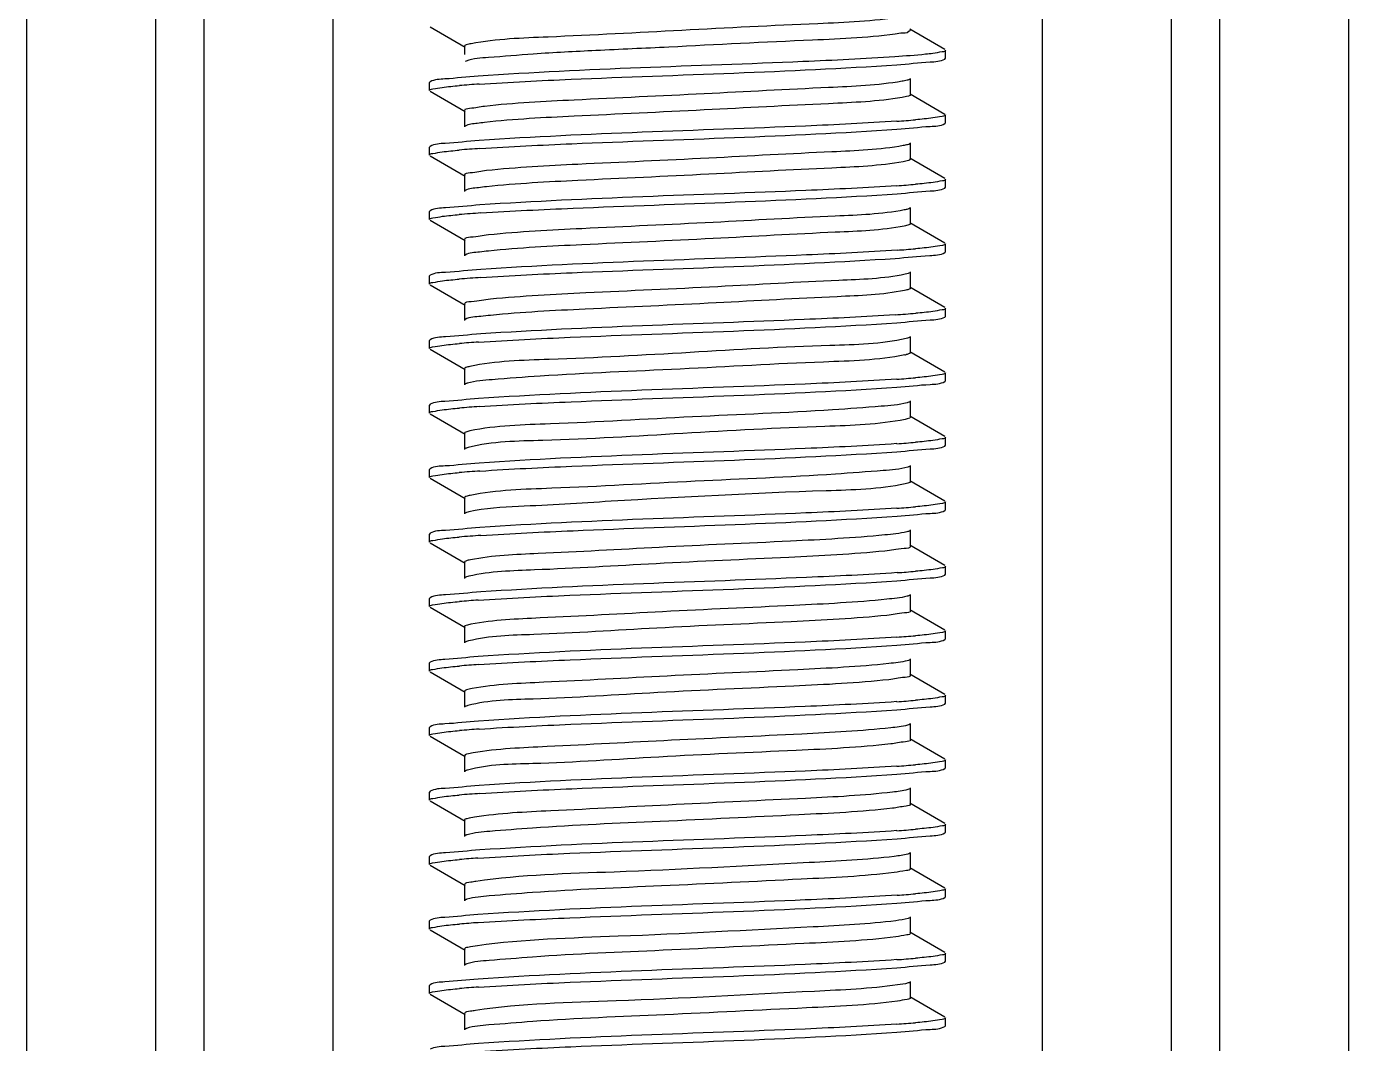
# Model space of a CAD drawing. Extents: x -427546 to -314919, y 698702 to 968782.
# Drawn here: x -415004.5 to -414699.4, y 910533.7 to 910768.4 of the extents above; entities that cross this region are included whole.
import ezdxf

# ---------------------------------------------------------------- set-up
doc = ezdxf.new("R2010")
doc.units = 0
doc.header["$LTSCALE"] = 1000
doc.header["$MEASUREMENT"] = 0
doc.layers.get('0').update_dxf_attribs({"linetype": 'CONTINUOUS'})

msp = doc.modelspace()

# ---------------------------------------------------------------- linework, layer by layer
at = {"linetype": 'CONTINUOUS'}
for p, q in [((-415004.48, 912764.98), (-415004.48, 909801.84)), ((-414974.72, 912764.98), (-414974.72, 909801.84)), ((-414963.55, 912764.98), (-414963.55, 909801.84)), ((-414933.79, 912764.98), (-414933.79, 909801.84)), ((-414770.08, 912764.98), (-414770.08, 909801.84)), ((-414740.31, 912764.98), (-414740.31, 909801.84)), ((-414729.15, 912764.98), (-414729.15, 909801.84)), ((-414699.38, 912764.98), (-414699.38, 909801.84)), ((-414911.32, 910768.36), (-414903.25, 910763.69)), ((-414792.54, 910763.11), (-414800.62, 910767.78)), ((-414903.41, 910763.88), (-414903.41, 910762)), ((-414792.4, 910761.09), (-414792.4, 910762.95)), ((-414792.4, 910761.09), (-414792.4, 910762.95)), ((-414902.98, 910760.46), (-414903.25, 910760.34)), ((-414792.54, 910760.92), (-414792.4, 910761.09)), ((-414911.32, 910755.67), (-414911.46, 910755.5)), ((-414911.46, 910753.64), (-414911.46, 910755.5)), ((-414911.46, 910753.64), (-414911.46, 910755.5)), ((-414800.46, 910752.71), (-414800.46, 910756.43)), ((-414911.32, 910753.48), (-414903.25, 910748.8)), ((-414800.58, 910752.88), (-414792.55, 910748.23)), ((-414903.41, 910748.99), (-414903.41, 910745.27)), ((-414792.4, 910746.2), (-414792.4, 910748.06)), ((-414792.4, 910746.2), (-414792.4, 910748.06)), ((-414792.54, 910746.04), (-414792.4, 910746.2)), ((-414911.32, 910740.78), (-414911.46, 910740.62)), ((-414911.46, 910738.76), (-414911.46, 910740.62)), ((-414911.46, 910738.76), (-414911.46, 910740.62)), ((-414800.46, 910737.83), (-414800.46, 910741.55)), ((-414911.32, 910738.6), (-414903.25, 910733.92)), ((-414792.54, 910733.34), (-414800.62, 910738.02)), ((-414903.41, 910734.11), (-414903.41, 910730.39)), ((-414792.54, 910731.16), (-414792.4, 910731.32)), ((-414792.4, 910731.32), (-414792.4, 910733.18)), ((-414792.4, 910731.32), (-414792.4, 910733.18)), ((-414911.32, 910725.9), (-414911.46, 910725.74)), ((-414911.46, 910723.88), (-414911.46, 910725.74)), ((-414911.46, 910723.88), (-414911.46, 910725.74)), ((-414800.46, 910722.95), (-414800.46, 910726.67)), ((-414911.32, 910723.71), (-414903.25, 910719.04)), ((-414792.54, 910718.46), (-414800.62, 910723.14)), ((-414903.41, 910719.23), (-414903.41, 910715.51)), ((-414792.54, 910716.27), (-414792.4, 910716.44)), ((-414792.4, 910716.44), (-414792.4, 910718.3)), ((-414792.4, 910716.44), (-414792.4, 910718.3)), ((-414911.32, 910711.02), (-414911.46, 910710.86)), ((-414911.46, 910708.99), (-414911.46, 910710.86)), ((-414911.46, 910708.99), (-414911.46, 910710.86)), ((-414800.46, 910708.06), (-414800.46, 910711.79)), ((-414911.32, 910708.83), (-414903.25, 910704.16)), ((-414792.54, 910703.58), (-414800.62, 910708.25)), ((-414903.41, 910704.34), (-414903.41, 910700.62)), ((-414792.54, 910701.39), (-414792.4, 910701.55)), ((-414792.4, 910701.55), (-414792.4, 910703.41)), ((-414792.4, 910701.55), (-414792.4, 910703.41)), ((-414911.32, 910696.14), (-414911.46, 910695.97)), ((-414911.46, 910694.11), (-414911.46, 910695.97)), ((-414911.46, 910694.11), (-414911.46, 910695.97)), ((-414800.46, 910693.18), (-414800.46, 910696.9)), ((-414911.32, 910693.95), (-414903.25, 910689.27)), ((-414792.54, 910688.69), (-414800.62, 910693.37)), ((-414903.41, 910689.46), (-414903.41, 910685.74)), ((-414792.4, 910686.67), (-414792.4, 910688.53)), ((-414792.4, 910686.67), (-414792.4, 910688.53)), ((-414792.54, 910686.51), (-414792.4, 910686.67)), ((-414911.32, 910681.25), (-414911.46, 910681.09)), ((-414911.46, 910679.23), (-414911.46, 910681.09)), ((-414911.46, 910679.23), (-414911.46, 910681.09)), ((-414800.46, 910678.3), (-414800.46, 910682.02)), ((-414911.32, 910679.07), (-414903.25, 910674.39)), ((-414801.26, 910677.88), (-414801.73, 910677.77)), ((-414792.54, 910673.81), (-414800.62, 910678.49)), ((-414903.41, 910674.58), (-414903.41, 910670.86)), ((-414792.4, 910671.79), (-414792.4, 910673.65)), ((-414792.4, 910671.79), (-414792.4, 910673.65)), ((-414792.54, 910671.62), (-414792.4, 910671.79)), ((-414800.46, 910663.42), (-414800.46, 910667.14)), ((-414911.32, 910666.37), (-414911.46, 910666.21)), ((-414911.46, 910664.35), (-414911.46, 910666.21)), ((-414911.46, 910664.35), (-414911.46, 910666.21)), ((-414911.32, 910664.18), (-414903.25, 910659.51)), ((-414801.09, 910663.04), (-414801.7, 910662.89)), ((-414792.54, 910658.93), (-414800.62, 910663.6)), ((-414903.41, 910659.69), (-414903.41, 910655.97)), ((-414792.4, 910656.9), (-414792.4, 910658.76)), ((-414792.4, 910656.9), (-414792.4, 910658.76)), ((-414792.54, 910656.74), (-414792.4, 910656.9)), ((-414800.46, 910648.53), (-414800.46, 910652.25)), ((-414911.32, 910651.49), (-414911.46, 910651.32)), ((-414911.46, 910649.46), (-414911.46, 910651.32)), ((-414911.46, 910649.46), (-414911.46, 910651.32)), ((-414911.32, 910649.3), (-414903.25, 910644.62)), ((-414792.54, 910644.04), (-414800.62, 910648.72)), ((-414903.41, 910644.81), (-414903.41, 910641.09)), ((-414792.4, 910642.02), (-414792.4, 910643.88)), ((-414792.4, 910642.02), (-414792.4, 910643.88)), ((-414792.54, 910641.86), (-414792.4, 910642.02)), ((-414911.32, 910636.6), (-414911.46, 910636.44)), ((-414800.46, 910633.65), (-414800.46, 910637.37)), ((-414911.46, 910634.58), (-414911.46, 910636.44)), ((-414911.46, 910634.58), (-414911.46, 910636.44)), ((-414911.32, 910634.42), (-414903.25, 910629.74)), ((-414792.54, 910629.16), (-414800.62, 910633.84)), ((-414903.41, 910629.93), (-414903.41, 910626.21)), ((-414792.4, 910627.14), (-414792.4, 910629)), ((-414792.4, 910627.14), (-414792.4, 910629)), ((-414792.54, 910626.98), (-414792.4, 910627.14)), ((-414911.32, 910621.72), (-414911.46, 910621.56)), ((-414911.46, 910619.7), (-414911.46, 910621.56)), ((-414911.46, 910619.7), (-414911.46, 910621.56)), ((-414800.46, 910618.77), (-414800.46, 910622.49)), ((-414911.32, 910619.53), (-414903.25, 910614.86)), ((-414792.54, 910614.28), (-414800.62, 910618.95)), ((-414903.41, 910615.05), (-414903.41, 910611.33)), ((-414792.54, 910612.09), (-414792.4, 910612.26)), ((-414792.4, 910612.26), (-414792.4, 910614.12)), ((-414792.4, 910612.26), (-414792.4, 910614.12)), ((-414911.32, 910606.84), (-414911.46, 910606.67)), ((-414911.46, 910604.81), (-414911.46, 910606.67)), ((-414911.46, 910604.81), (-414911.46, 910606.67)), ((-414800.46, 910603.88), (-414800.46, 910607.6)), ((-414911.32, 910604.65), (-414903.25, 910599.97)), ((-414792.54, 910599.4), (-414800.62, 910604.07)), ((-414903.41, 910600.16), (-414903.41, 910596.44)), ((-414792.54, 910597.21), (-414792.4, 910597.37)), ((-414792.4, 910597.37), (-414792.4, 910599.23)), ((-414792.4, 910597.37), (-414792.4, 910599.23)), ((-414911.32, 910591.95), (-414911.46, 910591.79)), ((-414911.46, 910589.93), (-414911.46, 910591.79)), ((-414911.46, 910589.93), (-414911.46, 910591.79)), ((-414800.46, 910589), (-414800.46, 910592.72)), ((-414911.32, 910589.77), (-414903.25, 910585.09)), ((-414792.54, 910584.51), (-414800.62, 910589.19)), ((-414903.41, 910585.28), (-414903.41, 910581.56)), ((-414792.54, 910582.33), (-414792.4, 910582.49)), ((-414792.4, 910582.49), (-414792.4, 910584.35)), ((-414792.4, 910582.49), (-414792.4, 910584.35)), ((-414911.32, 910577.07), (-414911.46, 910576.91)), ((-414911.46, 910575.05), (-414911.46, 910576.91)), ((-414911.46, 910575.05), (-414911.46, 910576.91)), ((-414800.46, 910574.12), (-414800.46, 910577.84)), ((-414911.32, 910574.88), (-414903.25, 910570.21)), ((-414792.54, 910569.63), (-414800.62, 910574.31)), ((-414903.41, 910570.4), (-414903.41, 910566.68)), ((-414792.4, 910567.61), (-414792.4, 910569.47)), ((-414792.4, 910567.61), (-414792.4, 910569.47)), ((-414792.54, 910567.44), (-414792.4, 910567.61)), ((-414911.32, 910562.19), (-414911.46, 910562.03)), ((-414911.46, 910560.16), (-414911.46, 910562.03)), ((-414911.46, 910560.16), (-414911.46, 910562.03)), ((-414800.46, 910559.23), (-414800.46, 910562.96)), ((-414911.32, 910560), (-414903.25, 910555.33)), ((-414792.54, 910554.75), (-414800.62, 910559.42)), ((-414903.41, 910555.51), (-414903.41, 910551.79)), ((-414792.4, 910552.72), (-414792.4, 910554.58)), ((-414792.4, 910552.72), (-414792.4, 910554.58)), ((-414792.54, 910552.56), (-414792.4, 910552.72)), ((-414800.46, 910544.35), (-414800.46, 910548.07)), ((-414911.32, 910547.31), (-414911.46, 910547.14)), ((-414911.46, 910545.28), (-414911.46, 910547.14)), ((-414911.46, 910545.28), (-414911.46, 910547.14)), ((-414911.32, 910545.12), (-414903.25, 910540.44)), ((-414792.54, 910539.86), (-414800.62, 910544.54)), ((-414903.41, 910540.63), (-414903.41, 910536.91)), ((-414792.4, 910537.84), (-414792.4, 910539.7)), ((-414792.4, 910537.84), (-414792.4, 910539.7)), ((-414792.54, 910537.68), (-414792.4, 910537.84))]:
    msp.add_line(p, q, dxfattribs=at)
for centre, radius, start, end in [((-414882.84, 910496.28), 259.42, 93.7926, 94.8061), ((-414820.77, 911002.28), 256.27, 273.8292, 274.8033), ((-414882.6, 910478.3), 262.54, 93.7603, 94.8057), ((-414820.73, 910986.92), 255.79, 273.8342, 274.8034), ((-414882.32, 910459.9), 266.06, 93.7255, 94.8043), ((-414820.65, 910971.01), 254.76, 273.8451, 274.8037), ((-414882.37, 910445.66), 265.41, 93.7318, 94.8044), ((-414821.18, 910962.8), 261.45, 273.7704, 274.8067), ((-414883.03, 910439.13), 257.04, 93.8184, 94.8057), ((-414804.01, 910703.61), 11.19, 281.5616, 283.1978), ((-414820.77, 910942.75), 256.27, 273.8292, 274.8033), ((-414882.85, 910421.96), 259.33, 93.7936, 94.8061), ((-414820.77, 910927.87), 256.28, 273.8291, 274.8033), ((-414882.61, 910403.99), 262.42, 93.7615, 94.8057), ((-414820.73, 910912.54), 255.83, 273.8339, 274.8034), ((-414882.33, 910385.61), 265.94, 93.7266, 94.8043), ((-414820.65, 910896.63), 254.8, 273.8448, 274.8037), ((-414883.15, 910381.08), 255.55, 93.8354, 94.8048), ((-414820.73, 910882.76), 255.81, 273.8341, 274.8034), ((-414883.04, 910364.78), 256.98, 93.8191, 94.8056), ((-414820.77, 910868.32), 256.26, 273.8293, 274.8033), ((-414882.86, 910347.63), 259.24, 93.7945, 94.8061), ((-414820.77, 910853.47), 256.29, 273.829, 274.8033), ((-414882.62, 910329.72), 262.29, 93.7629, 94.8058), ((-414820.74, 910838.26), 255.97, 273.8325, 274.8033), ((-414883.2, 910322.15), 254.95, 93.8435, 94.8035), ((-414820.66, 910822.31), 254.9, 273.8438, 274.8035), ((-414883.16, 910306.69), 255.52, 93.8358, 94.8047), ((-414820.73, 910808.32), 255.79, 273.8343, 274.8034), ((-414883.04, 910290.42), 256.92, 93.8198, 94.8056), ((-414820.77, 910793.9), 256.25, 273.8293, 274.8033)]:
    msp.add_arc(centre, radius, start, end, dxfattribs=at)
for points, knots in [([(-414802.72, 910770.61), (-414809.04, 910769.62), (-414825.95, 910768.93), (-414853.07, 910767.58), (-414879.7, 910766.09), (-414896.01, 910765.56), (-414901.85, 910764.46)], [0, 0, 0, 0, 0.193342, 0.50965, 0.820575, 1, 1, 1, 1]), ([(-414800.62, 910767.78), (-414800.48, 910767.71), (-414801.21, 910766.59), (-414802.06, 910767), (-414802.72, 910766.89)], [0, 0, 0, 0, 0.189692, 1, 1, 1, 1]), ([(-414802.72, 910766.89), (-414809.45, 910765.83), (-414827.38, 910765.16), (-414850.82, 910763.92), (-414872.29, 910762.91), (-414886.19, 910762.25), (-414896.09, 910761.35), (-414901.36, 910761.04), (-414902.98, 910760.46)], [0, 0, 0, 0, 0.203475, 0.533865, 0.701503, 0.845145, 0.948486, 1, 1, 1, 1]), ([(-414901.85, 910764.46), (-414902.24, 910764.39), (-414902.69, 910764.28), (-414903.41, 910764.04), (-414903.41, 910763.88)], [0, 0, 0, 0, 0.711587, 1, 1, 1, 1]), ([(-414795.32, 910762.2), (-414795.87, 910762.13), (-414798.78, 910761.81), (-414801.69, 910761.6), (-414804.06, 910761.44)], [0, 0, 0, 0, 0.191038, 1, 1, 1, 1]), ([(-414792.4, 910762.95), (-414792.4, 910762.67), (-414793.85, 910762.5), (-414794.59, 910762.3), (-414795.32, 910762.2)], [0, 0, 0, 0, 0.271231, 1, 1, 1, 1]), ([(-414804.06, 910761.44), (-414811.13, 910760.96), (-414843.19, 910759.43), (-414875.29, 910758.68), (-414900.24, 910756.98)], [0, 0, 0, 0, 0.220809, 1, 1, 1, 1]), ([(-414900, 910755.14), (-414892.95, 910755.61), (-414860.83, 910757.16), (-414828.67, 910757.9), (-414803.65, 910759.6)], [0, 0, 0, 0, 0.220033, 1, 1, 1, 1]), ([(-414803.65, 910759.6), (-414801.08, 910759.78), (-414797.48, 910760.28), (-414793.55, 910760.35), (-414792.54, 910760.92)], [0, 0, 0, 0, 0.690315, 1, 1, 1, 1]), ([(-414900.24, 910756.98), (-414902.81, 910756.81), (-414906.4, 910756.31), (-414910.32, 910756.24), (-414911.32, 910755.67)], [0, 0, 0, 0, 0.690276, 1, 1, 1, 1]), ([(-414802.43, 910755.78), (-414808.02, 910754.84), (-414823.3, 910754.2), (-414848.51, 910752.83), (-414874.98, 910751.62), (-414891.9, 910750.77), (-414898.76, 910750.01)], [0, 0, 0, 0, 0.176416, 0.473758, 0.785535, 1, 1, 1, 1]), ([(-414800.62, 910756.25), (-414800.82, 910756.13), (-414801.43, 910755.96), (-414802.04, 910755.84), (-414802.43, 910755.78)], [0, 0, 0, 0, 0.372348, 1, 1, 1, 1]), ([(-414911.46, 910753.64), (-414911.46, 910753.92), (-414910.03, 910754.09), (-414909.31, 910754.29), (-414908.58, 910754.38)], [0, 0, 0, 0, 0.271439, 1, 1, 1, 1]), ([(-414800.46, 910752.71), (-414800.46, 910752.52), (-414801.39, 910752.27), (-414801.93, 910752.14), (-414802.43, 910752.06)], [0, 0, 0, 0, 0.283117, 1, 1, 1, 1]), ([(-414898.76, 910750.01), (-414899.92, 910749.88), (-414901.04, 910749.54), (-414903.41, 910749.42), (-414903.41, 910748.99)], [0, 0, 0, 0, 0.732536, 1, 1, 1, 1]), ([(-414802.43, 910752.06), (-414808.02, 910751.11), (-414823.3, 910750.48), (-414848.51, 910749.1), (-414874.98, 910747.9), (-414891.9, 910747.05), (-414898.76, 910746.29)], [0, 0, 0, 0, 0.176416, 0.473758, 0.785535, 1, 1, 1, 1]), ([(-414898.76, 910746.29), (-414899.32, 910746.22), (-414900.81, 910746), (-414902.42, 910745.94), (-414903.25, 910745.46)], [0, 0, 0, 0, 0.371201, 1, 1, 1, 1]), ([(-414803.65, 910746.58), (-414810.67, 910746.1), (-414842.79, 910744.56), (-414874.95, 910743.81), (-414900, 910742.12)], [0, 0, 0, 0, 0.218896, 1, 1, 1, 1]), ([(-414792.4, 910748.06), (-414792.4, 910747.79), (-414793.83, 910747.61), (-414794.56, 910747.42), (-414795.28, 910747.32)], [0, 0, 0, 0, 0.271491, 1, 1, 1, 1]), ([(-414899.82, 910740.27), (-414892.75, 910740.74), (-414860.68, 910742.28), (-414828.58, 910743.03), (-414803.62, 910744.72)], [0, 0, 0, 0, 0.220774, 1, 1, 1, 1]), ([(-414803.62, 910744.72), (-414801.06, 910744.9), (-414797.46, 910745.4), (-414793.54, 910745.46), (-414792.54, 910746.04)], [0, 0, 0, 0, 0.690269, 1, 1, 1, 1]), ([(-414900, 910742.12), (-414902.62, 910741.94), (-414906.3, 910741.43), (-414910.3, 910741.37), (-414911.32, 910740.78)], [0, 0, 0, 0, 0.690689, 1, 1, 1, 1]), ([(-414802.15, 910740.94), (-414807.57, 910739.96), (-414822.61, 910739.38), (-414847.6, 910737.97), (-414874.19, 910736.79), (-414891.3, 910735.92), (-414898.32, 910735.17)], [0, 0, 0, 0, 0.171322, 0.466729, 0.780436, 1, 1, 1, 1]), ([(-414800.62, 910741.36), (-414800.79, 910741.26), (-414801.31, 910741.11), (-414801.83, 910741), (-414802.15, 910740.94)], [0, 0, 0, 0, 0.378906, 1, 1, 1, 1]), ([(-414911.46, 910738.76), (-414911.46, 910739.04), (-414910.01, 910739.21), (-414909.28, 910739.41), (-414908.55, 910739.51)], [0, 0, 0, 0, 0.271222, 1, 1, 1, 1]), ([(-414802.15, 910737.22), (-414807.57, 910736.24), (-414822.61, 910735.66), (-414847.6, 910734.25), (-414874.19, 910733.07), (-414891.3, 910732.2), (-414898.32, 910731.45)], [0, 0, 0, 0, 0.171322, 0.466729, 0.780436, 1, 1, 1, 1]), ([(-414800.46, 910737.83), (-414800.46, 910737.66), (-414801.24, 910737.41), (-414801.72, 910737.3), (-414802.15, 910737.22)], [0, 0, 0, 0, 0.286608, 1, 1, 1, 1]), ([(-414898.32, 910735.17), (-414899.59, 910735.04), (-414900.8, 910734.66), (-414903.41, 910734.57), (-414903.41, 910734.11)], [0, 0, 0, 0, 0.7335, 1, 1, 1, 1]), ([(-414898.32, 910731.45), (-414898.94, 910731.39), (-414900.57, 910731.14), (-414902.34, 910731.1), (-414903.25, 910730.58)], [0, 0, 0, 0, 0.373307, 1, 1, 1, 1]), ([(-414803.62, 910731.7), (-414810.62, 910731.22), (-414842.69, 910729.68), (-414874.79, 910728.92), (-414899.82, 910727.25)], [0, 0, 0, 0, 0.218489, 1, 1, 1, 1]), ([(-414803.56, 910729.84), (-414801.01, 910730.02), (-414797.44, 910730.51), (-414793.54, 910730.58), (-414792.54, 910731.16)], [0, 0, 0, 0, 0.690169, 1, 1, 1, 1]), ([(-414792.4, 910733.18), (-414792.4, 910732.91), (-414793.83, 910732.73), (-414794.55, 910732.53), (-414795.27, 910732.44)], [0, 0, 0, 0, 0.271533, 1, 1, 1, 1]), ([(-414899.61, 910725.4), (-414892.52, 910725.87), (-414860.51, 910727.4), (-414828.45, 910728.15), (-414803.56, 910729.84)], [0, 0, 0, 0, 0.221632, 1, 1, 1, 1]), ([(-414899.82, 910727.25), (-414902.48, 910727.07), (-414906.21, 910726.55), (-414910.29, 910726.5), (-414911.32, 910725.9)], [0, 0, 0, 0, 0.690984, 1, 1, 1, 1]), ([(-414801.9, 910726.11), (-414807.13, 910725.08), (-414821.93, 910724.57), (-414846.69, 910723.11), (-414873.39, 910721.95), (-414890.69, 910721.07), (-414897.86, 910720.34)], [0, 0, 0, 0, 0.16621, 0.459673, 0.775317, 1, 1, 1, 1]), ([(-414800.62, 910726.48), (-414800.77, 910726.39), (-414801.2, 910726.26), (-414801.63, 910726.16), (-414801.9, 910726.11)], [0, 0, 0, 0, 0.386574, 1, 1, 1, 1]), ([(-414911.46, 910723.88), (-414911.46, 910724.16), (-414909.98, 910724.33), (-414909.24, 910724.53), (-414908.49, 910724.63)], [0, 0, 0, 0, 0.270951, 1, 1, 1, 1]), ([(-414801.9, 910722.39), (-414807.13, 910721.36), (-414821.93, 910720.85), (-414846.69, 910719.39), (-414873.39, 910718.23), (-414890.69, 910717.35), (-414897.86, 910716.62)], [0, 0, 0, 0, 0.16621, 0.459673, 0.775317, 1, 1, 1, 1]), ([(-414800.46, 910722.95), (-414800.46, 910722.79), (-414801.11, 910722.55), (-414801.53, 910722.46), (-414801.9, 910722.39)], [0, 0, 0, 0, 0.29131, 1, 1, 1, 1]), ([(-414897.86, 910720.34), (-414899.24, 910720.2), (-414900.55, 910719.78), (-414903.41, 910719.73), (-414903.41, 910719.23)], [0, 0, 0, 0, 0.734301, 1, 1, 1, 1]), ([(-414897.86, 910716.62), (-414898.54, 910716.55), (-414900.32, 910716.29), (-414902.26, 910716.27), (-414903.25, 910715.69)], [0, 0, 0, 0, 0.375224, 1, 1, 1, 1]), ([(-414803.56, 910716.82), (-414810.53, 910716.35), (-414842.55, 910714.8), (-414874.6, 910714.04), (-414899.61, 910712.38)], [0, 0, 0, 0, 0.217929, 1, 1, 1, 1]), ([(-414803.99, 910714.93), (-414801.34, 910715.11), (-414797.62, 910715.63), (-414793.57, 910715.68), (-414792.54, 910716.27)], [0, 0, 0, 0, 0.690884, 1, 1, 1, 1]), ([(-414792.4, 910718.3), (-414792.4, 910718.03), (-414793.82, 910717.85), (-414794.54, 910717.65), (-414795.25, 910717.56)], [0, 0, 0, 0, 0.271629, 1, 1, 1, 1]), ([(-414899.65, 910710.51), (-414892.61, 910710.98), (-414860.73, 910712.51), (-414828.81, 910713.27), (-414803.99, 910714.93)], [0, 0, 0, 0, 0.220785, 1, 1, 1, 1]), ([(-414911.46, 910708.99), (-414911.46, 910709.27), (-414909.99, 910709.45), (-414909.24, 910709.65), (-414908.5, 910709.75)], [0, 0, 0, 0, 0.270992, 1, 1, 1, 1]), ([(-414899.61, 910712.38), (-414902.32, 910712.2), (-414906.12, 910711.67), (-414910.27, 910711.62), (-414911.32, 910711.02)], [0, 0, 0, 0, 0.691296, 1, 1, 1, 1]), ([(-414801.67, 910711.27), (-414806.7, 910710.2), (-414821.26, 910709.76), (-414845.78, 910708.25), (-414872.59, 910707.12), (-414890.07, 910706.22), (-414897.38, 910705.5)], [0, 0, 0, 0, 0.161077, 0.452585, 0.770175, 1, 1, 1, 1]), ([(-414800.62, 910711.6), (-414800.75, 910711.52), (-414801.09, 910711.4), (-414801.45, 910711.32), (-414801.67, 910711.27)], [0, 0, 0, 0, 0.395232, 1, 1, 1, 1]), ([(-414801.82, 910707.52), (-414806.94, 910706.49), (-414821.54, 910705.99), (-414846.07, 910704.53), (-414872.75, 910703.38), (-414890.12, 910702.49), (-414897.38, 910701.78)], [0, 0, 0, 0, 0.163685, 0.455244, 0.771393, 1, 1, 1, 1]), ([(-414800.46, 910708.06), (-414800.46, 910707.92), (-414801.07, 910707.68), (-414801.47, 910707.59), (-414801.82, 910707.52)], [0, 0, 0, 0, 0.292957, 1, 1, 1, 1]), ([(-414897.38, 910705.5), (-414898.89, 910705.35), (-414900.29, 910704.89), (-414903.41, 910704.89), (-414903.41, 910704.34)], [0, 0, 0, 0, 0.734958, 1, 1, 1, 1]), ([(-414897.38, 910701.78), (-414898.13, 910701.71), (-414900.06, 910701.43), (-414902.18, 910701.43), (-414903.24, 910700.81)], [0, 0, 0, 0, 0.376966, 1, 1, 1, 1]), ([(-414803.99, 910701.91), (-414810.98, 910701.44), (-414842.87, 910699.91), (-414874.79, 910699.14), (-414899.65, 910697.49)], [0, 0, 0, 0, 0.219586, 1, 1, 1, 1]), ([(-414803.65, 910700.07), (-414801.08, 910700.25), (-414797.48, 910700.75), (-414793.55, 910700.81), (-414792.54, 910701.39)], [0, 0, 0, 0, 0.690315, 1, 1, 1, 1]), ([(-414792.4, 910703.41), (-414792.4, 910703.14), (-414793.84, 910702.96), (-414794.57, 910702.77), (-414795.3, 910702.67)], [0, 0, 0, 0, 0.271348, 1, 1, 1, 1]), ([(-414899.65, 910697.49), (-414902.35, 910697.31), (-414906.14, 910696.79), (-414910.27, 910696.74), (-414911.32, 910696.14)], [0, 0, 0, 0, 0.69124, 1, 1, 1, 1]), ([(-414900.15, 910695.6), (-414893.1, 910696.07), (-414860.93, 910697.62), (-414828.73, 910698.37), (-414803.65, 910700.07)], [0, 0, 0, 0, 0.219478, 1, 1, 1, 1]), ([(-414911.46, 910694.11), (-414911.46, 910694.38), (-414910.04, 910694.56), (-414909.32, 910694.76), (-414908.61, 910694.85)], [0, 0, 0, 0, 0.27158, 1, 1, 1, 1]), ([(-414801.45, 910696.44), (-414807.19, 910695.08), (-414824.01, 910694.85), (-414851.4, 910693.17), (-414879.07, 910691.64), (-414896.16, 910691.24), (-414902.16, 910689.98)], [0, 0, 0, 0, 0.175128, 0.495203, 0.817983, 1, 1, 1, 1]), ([(-414800.62, 910696.71), (-414800.72, 910696.65), (-414801, 910696.55), (-414801.28, 910696.48), (-414801.45, 910696.44)], [0, 0, 0, 0, 0.405131, 1, 1, 1, 1]), ([(-414801.76, 910692.65), (-414807.91, 910691.38), (-414825.35, 910691), (-414853.32, 910689.24), (-414878.88, 910688.36), (-414895.2, 910687.05), (-414900.88, 910686.66), (-414902.74, 910686.12)], [0, 0, 0, 0, 0.186078, 0.513276, 0.832943, 0.94246, 1, 1, 1, 1]), ([(-414800.46, 910693.18), (-414800.46, 910693.07), (-414800.88, 910692.85), (-414801.2, 910692.77), (-414801.45, 910692.71)], [0, 0, 0, 0, 0.304522, 1, 1, 1, 1]), ([(-414902.16, 910689.98), (-414902.47, 910689.92), (-414902.85, 910689.83), (-414903.41, 910689.6), (-414903.41, 910689.46)], [0, 0, 0, 0, 0.704943, 1, 1, 1, 1]), ([(-414792.4, 910688.53), (-414792.4, 910688.26), (-414793.83, 910688.08), (-414794.56, 910687.88), (-414795.28, 910687.79)], [0, 0, 0, 0, 0.271492, 1, 1, 1, 1]), ([(-414902.74, 910686.12), (-414902.84, 910686.09), (-414903.01, 910686.04), (-414903.18, 910685.97), (-414903.24, 910685.93)], [0, 0, 0, 0, 0.573549, 1, 1, 1, 1]), ([(-414803.65, 910687.05), (-414810.69, 910686.57), (-414842.86, 910685.02), (-414875.06, 910684.28), (-414900.15, 910682.57)], [0, 0, 0, 0, 0.219133, 1, 1, 1, 1]), ([(-414803.65, 910685.19), (-414801.08, 910685.36), (-414797.48, 910685.86), (-414793.55, 910685.93), (-414792.54, 910686.51)], [0, 0, 0, 0, 0.690316, 1, 1, 1, 1]), ([(-414900.15, 910682.57), (-414902.74, 910682.4), (-414906.36, 910681.9), (-414910.31, 910681.83), (-414911.32, 910681.25)], [0, 0, 0, 0, 0.690447, 1, 1, 1, 1]), ([(-414900.01, 910680.72), (-414892.95, 910681.2), (-414860.83, 910682.74), (-414828.67, 910683.49), (-414803.65, 910685.19)], [0, 0, 0, 0, 0.220011, 1, 1, 1, 1]), ([(-414911.46, 910679.23), (-414911.46, 910679.5), (-414910.03, 910679.68), (-414909.31, 910679.87), (-414908.58, 910679.97)], [0, 0, 0, 0, 0.271445, 1, 1, 1, 1]), ([(-414801.26, 910681.6), (-414803.21, 910681.09), (-414808.99, 910680.66), (-414825.44, 910679.4), (-414850.95, 910678.49), (-414878.77, 910676.74), (-414896.05, 910676.37), (-414902.13, 910675.11)], [0, 0, 0, 0, 0.059799, 0.170734, 0.490641, 0.815855, 1, 1, 1, 1]), ([(-414800.62, 910681.83), (-414800.7, 910681.78), (-414800.91, 910681.7), (-414801.13, 910681.63), (-414801.26, 910681.6)], [0, 0, 0, 0, 0.416277, 1, 1, 1, 1]), ([(-414801.73, 910677.77), (-414807.79, 910676.51), (-414825.02, 910676.11), (-414852.86, 910674.59), (-414880.21, 910672.82), (-414896.97, 910672.72), (-414902.57, 910671.29)], [0, 0, 0, 0, 0.183701, 0.508444, 0.82842, 1, 1, 1, 1]), ([(-414800.46, 910678.3), (-414800.46, 910678.2), (-414800.79, 910678), (-414801.05, 910677.93), (-414801.26, 910677.88)], [0, 0, 0, 0, 0.312927, 1, 1, 1, 1]), ([(-414902.13, 910675.11), (-414902.45, 910675.04), (-414902.84, 910674.95), (-414903.41, 910674.72), (-414903.41, 910674.58)], [0, 0, 0, 0, 0.705397, 1, 1, 1, 1]), ([(-414792.4, 910673.65), (-414792.4, 910673.38), (-414793.83, 910673.2), (-414794.56, 910673), (-414795.28, 910672.91)], [0, 0, 0, 0, 0.271491, 1, 1, 1, 1]), ([(-414902.57, 910671.29), (-414902.7, 910671.25), (-414902.93, 910671.19), (-414903.16, 910671.1), (-414903.24, 910671.05)], [0, 0, 0, 0, 0.586059, 1, 1, 1, 1]), ([(-414803.65, 910672.17), (-414810.68, 910671.69), (-414842.79, 910670.14), (-414874.95, 910669.39), (-414900.01, 910667.7)], [0, 0, 0, 0, 0.218907, 1, 1, 1, 1]), ([(-414899.82, 910665.85), (-414892.75, 910666.33), (-414860.69, 910667.86), (-414828.58, 910668.61), (-414803.63, 910670.31)], [0, 0, 0, 0, 0.220746, 1, 1, 1, 1]), ([(-414803.63, 910670.31), (-414801.06, 910670.48), (-414797.46, 910670.98), (-414793.54, 910671.05), (-414792.54, 910671.62)], [0, 0, 0, 0, 0.690272, 1, 1, 1, 1]), ([(-414900.01, 910667.7), (-414902.63, 910667.52), (-414906.3, 910667.01), (-414910.3, 910666.95), (-414911.32, 910666.37)], [0, 0, 0, 0, 0.69068, 1, 1, 1, 1]), ([(-414911.46, 910664.35), (-414911.46, 910664.62), (-414910.01, 910664.8), (-414909.28, 910665), (-414908.55, 910665.09)], [0, 0, 0, 0, 0.271231, 1, 1, 1, 1]), ([(-414801.09, 910666.76), (-414802.93, 910666.22), (-414808.58, 910665.83), (-414824.86, 910664.52), (-414850.44, 910663.64), (-414878.45, 910661.88), (-414895.92, 910661.49), (-414902.09, 910660.23)], [0, 0, 0, 0, 0.056967, 0.166117, 0.485703, 0.813401, 1, 1, 1, 1]), ([(-414800.62, 910666.95), (-414800.68, 910666.91), (-414800.84, 910666.84), (-414801, 910666.79), (-414801.09, 910666.76)], [0, 0, 0, 0, 0.42914, 1, 1, 1, 1]), ([(-414801.7, 910662.89), (-414807.68, 910661.64), (-414830.49, 910661.07), (-414860.18, 910659.46), (-414887.6, 910657.77), (-414898.63, 910657.31), (-414902.37, 910656.45)], [0, 0, 0, 0, 0.181624, 0.673933, 0.885992, 1, 1, 1, 1]), ([(-414800.46, 910663.42), (-414800.46, 910663.33), (-414800.7, 910663.15), (-414800.93, 910663.09), (-414801.09, 910663.04)], [0, 0, 0, 0, 0.323936, 1, 1, 1, 1]), ([(-414902.09, 910660.23), (-414902.42, 910660.16), (-414902.82, 910660.07), (-414903.41, 910659.84), (-414903.41, 910659.69)], [0, 0, 0, 0, 0.706204, 1, 1, 1, 1]), ([(-414792.4, 910658.76), (-414792.4, 910658.49), (-414793.83, 910658.32), (-414794.55, 910658.12), (-414795.27, 910658.03)], [0, 0, 0, 0, 0.27153, 1, 1, 1, 1]), ([(-414902.37, 910656.45), (-414902.55, 910656.41), (-414902.85, 910656.33), (-414903.14, 910656.22), (-414903.24, 910656.16)], [0, 0, 0, 0, 0.596978, 1, 1, 1, 1]), ([(-414803.63, 910657.29), (-414810.62, 910656.81), (-414842.69, 910655.26), (-414874.79, 910654.51), (-414899.82, 910652.83)], [0, 0, 0, 0, 0.218507, 1, 1, 1, 1]), ([(-414899.61, 910650.98), (-414892.53, 910651.45), (-414860.51, 910652.99), (-414828.46, 910653.73), (-414803.57, 910655.43)], [0, 0, 0, 0, 0.221603, 1, 1, 1, 1]), ([(-414803.57, 910655.43), (-414801.01, 910655.6), (-414797.44, 910656.1), (-414793.54, 910656.17), (-414792.54, 910656.74)], [0, 0, 0, 0, 0.690172, 1, 1, 1, 1]), ([(-414899.82, 910652.83), (-414902.49, 910652.65), (-414906.22, 910652.13), (-414910.29, 910652.08), (-414911.32, 910651.49)], [0, 0, 0, 0, 0.690974, 1, 1, 1, 1]), ([(-414800.62, 910652.06), (-414800.83, 910651.94), (-414802.74, 910651.43), (-414804.68, 910651.27), (-414806.39, 910651.11)], [0, 0, 0, 0, 0.122489, 1, 1, 1, 1]), ([(-414911.46, 910649.46), (-414911.46, 910649.74), (-414909.98, 910649.91), (-414909.24, 910650.12), (-414908.5, 910650.21)], [0, 0, 0, 0, 0.27096, 1, 1, 1, 1]), ([(-414806.39, 910651.11), (-414813.63, 910650.39), (-414830.99, 910649.5), (-414857.68, 910648.35), (-414882.25, 910646.89), (-414896.9, 910646.39), (-414902.04, 910645.36)], [0, 0, 0, 0, 0.227856, 0.543944, 0.835881, 1, 1, 1, 1]), ([(-414806.39, 910647.38), (-414813.74, 910646.66), (-414831.36, 910645.75), (-414858.34, 910644.63), (-414882.88, 910643.06), (-414897.43, 910642.71), (-414902.37, 910641.57)], [0, 0, 0, 0, 0.230632, 0.550008, 0.84183, 1, 1, 1, 1]), ([(-414800.46, 910648.53), (-414800.46, 910648), (-414803.52, 910647.98), (-414804.91, 910647.53), (-414806.39, 910647.38)], [0, 0, 0, 0, 0.265163, 1, 1, 1, 1]), ([(-414902.04, 910645.36), (-414902.38, 910645.29), (-414902.79, 910645.2), (-414903.41, 910644.96), (-414903.41, 910644.81)], [0, 0, 0, 0, 0.707279, 1, 1, 1, 1]), ([(-414792.4, 910643.88), (-414792.4, 910643.61), (-414793.82, 910643.43), (-414794.54, 910643.24), (-414795.25, 910643.15)], [0, 0, 0, 0, 0.271626, 1, 1, 1, 1]), ([(-414902.37, 910641.57), (-414902.55, 910641.53), (-414902.84, 910641.45), (-414903.14, 910641.34), (-414903.24, 910641.28)], [0, 0, 0, 0, 0.596953, 1, 1, 1, 1]), ([(-414900.25, 910636.06), (-414893.2, 910636.54), (-414860.99, 910638.09), (-414828.74, 910638.83), (-414803.63, 910640.54)], [0, 0, 0, 0, 0.219156, 1, 1, 1, 1]), ([(-414803.57, 910642.41), (-414810.53, 910641.93), (-414842.55, 910640.39), (-414874.6, 910639.62), (-414899.61, 910637.96)], [0, 0, 0, 0, 0.217948, 1, 1, 1, 1]), ([(-414803.63, 910640.54), (-414801.06, 910640.72), (-414797.46, 910641.22), (-414793.54, 910641.28), (-414792.54, 910641.86)], [0, 0, 0, 0, 0.69027, 1, 1, 1, 1]), ([(-414899.61, 910637.96), (-414902.33, 910637.78), (-414906.12, 910637.25), (-414910.27, 910637.21), (-414911.32, 910636.6)], [0, 0, 0, 0, 0.691286, 1, 1, 1, 1]), ([(-414800.62, 910637.18), (-414800.81, 910637.07), (-414802.57, 910636.58), (-414804.35, 910636.43), (-414805.91, 910636.27)], [0, 0, 0, 0, 0.124444, 1, 1, 1, 1]), ([(-414911.46, 910634.58), (-414911.46, 910634.85), (-414910.05, 910635.03), (-414909.33, 910635.22), (-414908.61, 910635.32)], [0, 0, 0, 0, 0.271632, 1, 1, 1, 1]), ([(-414805.91, 910636.27), (-414813.05, 910635.54), (-414830.31, 910634.66), (-414857, 910633.49), (-414881.8, 910632.05), (-414896.65, 910631.51), (-414901.92, 910630.5)], [0, 0, 0, 0, 0.223654, 0.53891, 0.832763, 1, 1, 1, 1]), ([(-414800.46, 910633.65), (-414800.45, 910633.15), (-414803.27, 910633.1), (-414804.55, 910632.69), (-414805.91, 910632.55)], [0, 0, 0, 0, 0.265626, 1, 1, 1, 1]), ([(-414901.92, 910630.5), (-414902.29, 910630.43), (-414902.73, 910630.33), (-414903.41, 910630.09), (-414903.41, 910629.93)], [0, 0, 0, 0, 0.709708, 1, 1, 1, 1]), ([(-414805.91, 910632.55), (-414813.25, 910631.8), (-414830.96, 910630.89), (-414858.18, 910629.78), (-414882.92, 910628.12), (-414897.6, 910627.86), (-414902.5, 910626.65)], [0, 0, 0, 0, 0.228548, 0.5497, 0.843389, 1, 1, 1, 1]), ([(-414803.63, 910627.52), (-414810.68, 910627.04), (-414842.88, 910625.49), (-414875.13, 910624.75), (-414900.25, 910623.04)], [0, 0, 0, 0, 0.219182, 1, 1, 1, 1]), ([(-414792.4, 910629), (-414792.4, 910628.73), (-414793.83, 910628.55), (-414794.55, 910628.35), (-414795.27, 910628.26)], [0, 0, 0, 0, 0.27153, 1, 1, 1, 1]), ([(-414902.5, 910626.65), (-414902.65, 910626.62), (-414902.9, 910626.55), (-414903.15, 910626.45), (-414903.24, 910626.4)], [0, 0, 0, 0, 0.589537, 1, 1, 1, 1]), ([(-414900.16, 910621.18), (-414893.1, 910621.66), (-414860.94, 910623.21), (-414828.73, 910623.95), (-414803.65, 910625.66)], [0, 0, 0, 0, 0.219464, 1, 1, 1, 1]), ([(-414803.65, 910625.66), (-414801.08, 910625.83), (-414797.48, 910626.33), (-414793.55, 910626.4), (-414792.54, 910626.98)], [0, 0, 0, 0, 0.690315, 1, 1, 1, 1]), ([(-414900.25, 910623.04), (-414902.81, 910622.86), (-414906.4, 910622.36), (-414910.32, 910622.29), (-414911.32, 910621.72)], [0, 0, 0, 0, 0.690282, 1, 1, 1, 1]), ([(-414805.46, 910621.43), (-414812.44, 910620.69), (-414829.52, 910619.82), (-414856.09, 910618.63), (-414881.12, 910617.23), (-414896.21, 910616.64), (-414901.66, 910615.67)], [0, 0, 0, 0, 0.218541, 0.53186, 0.827656, 1, 1, 1, 1]), ([(-414800.62, 910622.3), (-414800.8, 910622.19), (-414802.4, 910621.74), (-414804.03, 910621.59), (-414805.46, 910621.43)], [0, 0, 0, 0, 0.126922, 1, 1, 1, 1]), ([(-414911.46, 910619.7), (-414911.46, 910619.97), (-414910.04, 910620.15), (-414909.32, 910620.34), (-414908.61, 910620.43)], [0, 0, 0, 0, 0.271583, 1, 1, 1, 1]), ([(-414800.46, 910618.77), (-414800.45, 910618.31), (-414803.02, 910618.22), (-414804.21, 910617.85), (-414805.46, 910617.71)], [0, 0, 0, 0, 0.26668, 1, 1, 1, 1]), ([(-414901.66, 910615.67), (-414902.1, 910615.59), (-414902.59, 910615.47), (-414903.41, 910615.23), (-414903.41, 910615.05)], [0, 0, 0, 0, 0.71423, 1, 1, 1, 1]), ([(-414805.46, 910617.71), (-414812.76, 910616.93), (-414830.55, 910616.03), (-414857.97, 910614.92), (-414882.91, 910613.18), (-414897.73, 910613.02), (-414902.61, 910611.74)], [0, 0, 0, 0, 0.226203, 0.548928, 0.844544, 1, 1, 1, 1]), ([(-414803.65, 910612.64), (-414810.69, 910612.16), (-414842.86, 910610.61), (-414875.07, 910609.86), (-414900.16, 910608.16)], [0, 0, 0, 0, 0.219137, 1, 1, 1, 1]), ([(-414803.65, 910610.77), (-414801.08, 910610.95), (-414797.48, 910611.45), (-414793.55, 910611.52), (-414792.54, 910612.09)], [0, 0, 0, 0, 0.690317, 1, 1, 1, 1]), ([(-414792.4, 910614.12), (-414792.4, 910613.84), (-414793.83, 910613.67), (-414794.56, 910613.47), (-414795.28, 910613.38)], [0, 0, 0, 0, 0.271492, 1, 1, 1, 1]), ([(-414902.61, 910611.74), (-414902.73, 910611.71), (-414902.95, 910611.65), (-414903.16, 910611.56), (-414903.24, 910611.51)], [0, 0, 0, 0, 0.582774, 1, 1, 1, 1]), ([(-414900.01, 910606.31), (-414892.96, 910606.78), (-414860.84, 910608.33), (-414828.68, 910609.07), (-414803.65, 910610.77)], [0, 0, 0, 0, 0.21999, 1, 1, 1, 1]), ([(-414900.16, 910608.16), (-414902.74, 910607.98), (-414906.36, 910607.48), (-414910.31, 910607.42), (-414911.32, 910606.84)], [0, 0, 0, 0, 0.69044, 1, 1, 1, 1]), ([(-414805.02, 910606.6), (-414811.85, 910605.84), (-414828.73, 910604.98), (-414855.17, 910603.78), (-414880.42, 910602.41), (-414895.75, 910601.76), (-414901.38, 910600.83)], [0, 0, 0, 0, 0.213445, 0.524835, 0.822565, 1, 1, 1, 1]), ([(-414800.62, 910607.42), (-414800.79, 910607.32), (-414802.24, 910606.89), (-414803.73, 910606.74), (-414805.02, 910606.6)], [0, 0, 0, 0, 0.129402, 1, 1, 1, 1]), ([(-414911.46, 910604.81), (-414911.46, 910605.09), (-414910.03, 910605.26), (-414909.31, 910605.46), (-414908.59, 910605.55)], [0, 0, 0, 0, 0.27145, 1, 1, 1, 1]), ([(-414800.46, 910603.88), (-414800.45, 910603.46), (-414802.78, 910603.34), (-414803.88, 910603.01), (-414805.02, 910602.88)], [0, 0, 0, 0, 0.267679, 1, 1, 1, 1]), ([(-414901.38, 910600.83), (-414901.89, 910600.75), (-414902.45, 910600.61), (-414903.41, 910600.37), (-414903.41, 910600.16)], [0, 0, 0, 0, 0.717972, 1, 1, 1, 1]), ([(-414805.02, 910602.88), (-414812.27, 910602.07), (-414830.13, 910601.18), (-414857.72, 910600.07), (-414882.86, 910598.25), (-414897.83, 910598.19), (-414902.69, 910596.84)], [0, 0, 0, 0, 0.223629, 0.547758, 0.845359, 1, 1, 1, 1]), ([(-414902.69, 910596.84), (-414902.8, 910596.81), (-414902.99, 910596.75), (-414903.17, 910596.67), (-414903.24, 910596.63)], [0, 0, 0, 0, 0.576628, 1, 1, 1, 1]), ([(-414803.65, 910597.75), (-414810.68, 910597.27), (-414842.8, 910595.73), (-414874.96, 910594.98), (-414900.01, 910593.28)], [0, 0, 0, 0, 0.218917, 1, 1, 1, 1]), ([(-414803.63, 910595.89), (-414801.07, 910596.07), (-414797.47, 910596.57), (-414793.54, 910596.63), (-414792.54, 910597.21)], [0, 0, 0, 0, 0.690284, 1, 1, 1, 1]), ([(-414792.4, 910599.23), (-414792.4, 910598.96), (-414793.83, 910598.78), (-414794.56, 910598.59), (-414795.28, 910598.49)], [0, 0, 0, 0, 0.27149, 1, 1, 1, 1]), ([(-414899.83, 910591.44), (-414892.76, 910591.91), (-414860.7, 910593.45), (-414828.59, 910594.19), (-414803.63, 910595.89)], [0, 0, 0, 0, 0.220703, 1, 1, 1, 1]), ([(-414900.01, 910593.28), (-414902.63, 910593.11), (-414906.3, 910592.6), (-414910.3, 910592.54), (-414911.32, 910591.95)], [0, 0, 0, 0, 0.690671, 1, 1, 1, 1]), ([(-414804.61, 910591.76), (-414811.27, 910590.98), (-414827.95, 910590.15), (-414854.26, 910588.92), (-414879.71, 910587.59), (-414895.27, 910586.89), (-414901.08, 910585.99)], [0, 0, 0, 0, 0.208365, 0.51783, 0.817489, 1, 1, 1, 1]), ([(-414800.62, 910592.53), (-414800.77, 910592.44), (-414802.08, 910592.04), (-414803.44, 910591.9), (-414804.61, 910591.76)], [0, 0, 0, 0, 0.132064, 1, 1, 1, 1]), ([(-414911.46, 910589.93), (-414911.46, 910590.21), (-414910.01, 910590.38), (-414909.28, 910590.58), (-414908.55, 910590.68)], [0, 0, 0, 0, 0.271241, 1, 1, 1, 1]), ([(-414804.61, 910588.04), (-414811.8, 910587.2), (-414829.71, 910586.37), (-414857.39, 910584.97), (-414881.21, 910584.03), (-414896, 910582.82), (-414901.08, 910582.42), (-414902.76, 910581.93)], [0, 0, 0, 0, 0.220836, 0.546198, 0.845814, 0.946671, 1, 1, 1, 1]), ([(-414800.46, 910589), (-414800.45, 910588.62), (-414802.56, 910588.46), (-414803.57, 910588.16), (-414804.61, 910588.04)], [0, 0, 0, 0, 0.268865, 1, 1, 1, 1]), ([(-414901.08, 910585.99), (-414901.67, 910585.9), (-414902.29, 910585.75), (-414903.41, 910585.51), (-414903.41, 910585.28)], [0, 0, 0, 0, 0.721099, 1, 1, 1, 1]), ([(-414902.76, 910581.93), (-414902.86, 910581.91), (-414903.02, 910581.85), (-414903.18, 910581.78), (-414903.24, 910581.75)], [0, 0, 0, 0, 0.571059, 1, 1, 1, 1]), ([(-414803.63, 910582.87), (-414810.63, 910582.39), (-414842.7, 910580.85), (-414874.8, 910580.09), (-414899.83, 910578.41)], [0, 0, 0, 0, 0.218549, 1, 1, 1, 1]), ([(-414803.57, 910581.01), (-414801.02, 910581.19), (-414797.44, 910581.68), (-414793.54, 910581.75), (-414792.54, 910582.33)], [0, 0, 0, 0, 0.69018, 1, 1, 1, 1]), ([(-414792.4, 910584.35), (-414792.4, 910584.08), (-414793.83, 910583.9), (-414794.55, 910583.7), (-414795.27, 910583.61)], [0, 0, 0, 0, 0.271512, 1, 1, 1, 1]), ([(-414900.29, 910576.52), (-414893.24, 910577), (-414861, 910578.56), (-414828.72, 910579.3), (-414803.57, 910581.01)], [0, 0, 0, 0, 0.219066, 1, 1, 1, 1]), ([(-414911.46, 910575.05), (-414911.46, 910575.32), (-414910.04, 910575.5), (-414909.32, 910575.69), (-414908.61, 910575.78)], [0, 0, 0, 0, 0.271599, 1, 1, 1, 1]), ([(-414899.83, 910578.41), (-414902.49, 910578.24), (-414906.22, 910577.72), (-414910.29, 910577.67), (-414911.32, 910577.07)], [0, 0, 0, 0, 0.690961, 1, 1, 1, 1]), ([(-414804.21, 910576.93), (-414810.71, 910576.13), (-414832.31, 910575.1), (-414864.46, 910573.27), (-414890.23, 910572.69), (-414900.77, 910571.16)], [0, 0, 0, 0, 0.2033, 0.669699, 1, 1, 1, 1]), ([(-414800.62, 910577.65), (-414800.76, 910577.57), (-414801.94, 910577.19), (-414803.16, 910577.06), (-414804.21, 910576.93)], [0, 0, 0, 0, 0.134759, 1, 1, 1, 1]), ([(-414804.21, 910573.21), (-414811.33, 910572.33), (-414829.27, 910571.52), (-414857.08, 910570.09), (-414881.14, 910569.16), (-414896.05, 910567.92), (-414901.16, 910567.54), (-414902.82, 910567.03)], [0, 0, 0, 0, 0.21788, 0.544381, 0.846087, 0.947243, 1, 1, 1, 1]), ([(-414800.46, 910574.12), (-414800.45, 910573.77), (-414802.35, 910573.58), (-414803.27, 910573.32), (-414804.21, 910573.21)], [0, 0, 0, 0, 0.269913, 1, 1, 1, 1]), ([(-414900.77, 910571.16), (-414901.15, 910571.1), (-414901.9, 910570.89), (-414903.41, 910570.93), (-414903.41, 910570.4)], [0, 0, 0, 0, 0.421563, 1, 1, 1, 1]), ([(-414792.4, 910569.47), (-414792.4, 910569.2), (-414793.82, 910569.02), (-414794.54, 910568.82), (-414795.26, 910568.73)], [0, 0, 0, 0, 0.271607, 1, 1, 1, 1]), ([(-414902.82, 910567.03), (-414902.9, 910567.01), (-414903.05, 910566.96), (-414903.19, 910566.9), (-414903.24, 910566.86)], [0, 0, 0, 0, 0.566019, 1, 1, 1, 1]), ([(-414803.57, 910567.99), (-414810.62, 910567.51), (-414842.86, 910565.96), (-414875.14, 910565.22), (-414900.29, 910563.5)], [0, 0, 0, 0, 0.219044, 1, 1, 1, 1]), ([(-414803.62, 910566.13), (-414801.06, 910566.3), (-414797.46, 910566.8), (-414793.54, 910566.87), (-414792.54, 910567.44)], [0, 0, 0, 0, 0.690268, 1, 1, 1, 1]), ([(-414900.29, 910563.5), (-414902.84, 910563.33), (-414906.42, 910562.83), (-414910.33, 910562.76), (-414911.32, 910562.19)], [0, 0, 0, 0, 0.690198, 1, 1, 1, 1]), ([(-414900.25, 910561.64), (-414893.2, 910562.12), (-414860.99, 910563.67), (-414828.74, 910564.42), (-414803.62, 910566.13)], [0, 0, 0, 0, 0.21915, 1, 1, 1, 1]), ([(-414911.46, 910560.16), (-414911.46, 910560.43), (-414910.05, 910560.61), (-414909.33, 910560.81), (-414908.61, 910560.9)], [0, 0, 0, 0, 0.271633, 1, 1, 1, 1]), ([(-414803.83, 910562.09), (-414810.17, 910561.27), (-414831.57, 910560.26), (-414863.74, 910558.45), (-414889.67, 910557.8), (-414900.43, 910556.32)], [0, 0, 0, 0, 0.198237, 0.663206, 1, 1, 1, 1]), ([(-414800.62, 910562.77), (-414800.75, 910562.69), (-414801.8, 910562.34), (-414802.89, 910562.21), (-414803.83, 910562.09)], [0, 0, 0, 0, 0.138038, 1, 1, 1, 1]), ([(-414803.83, 910558.37), (-414810.88, 910557.46), (-414828.83, 910556.67), (-414856.76, 910555.22), (-414881.05, 910554.3), (-414896.08, 910553.02), (-414901.22, 910552.66), (-414902.87, 910552.14)], [0, 0, 0, 0, 0.214764, 0.542299, 0.846146, 0.94769, 1, 1, 1, 1]), ([(-414800.46, 910559.23), (-414800.45, 910558.92), (-414802.14, 910558.71), (-414802.98, 910558.48), (-414803.83, 910558.37)], [0, 0, 0, 0, 0.271897, 1, 1, 1, 1]), ([(-414900.43, 910556.32), (-414901.18, 910556.22), (-414901.94, 910556.02), (-414903.41, 910555.8), (-414903.41, 910555.51)], [0, 0, 0, 0, 0.725984, 1, 1, 1, 1]), ([(-414792.4, 910554.58), (-414792.4, 910554.31), (-414793.83, 910554.13), (-414794.55, 910553.94), (-414795.27, 910553.85)], [0, 0, 0, 0, 0.271532, 1, 1, 1, 1]), ([(-414902.87, 910552.14), (-414902.94, 910552.11), (-414903.07, 910552.07), (-414903.19, 910552.01), (-414903.24, 910551.98)], [0, 0, 0, 0, 0.561464, 1, 1, 1, 1]), ([(-414803.62, 910553.11), (-414810.67, 910552.63), (-414842.88, 910551.07), (-414875.13, 910550.33), (-414900.25, 910548.62)], [0, 0, 0, 0, 0.21918, 1, 1, 1, 1]), ([(-414900.16, 910546.77), (-414893.11, 910547.24), (-414860.94, 910548.79), (-414828.73, 910549.54), (-414803.65, 910551.24)], [0, 0, 0, 0, 0.21945, 1, 1, 1, 1]), ([(-414803.65, 910551.24), (-414801.08, 910551.42), (-414797.47, 910551.92), (-414793.55, 910551.98), (-414792.54, 910552.56)], [0, 0, 0, 0, 0.690314, 1, 1, 1, 1]), ([(-414900.25, 910548.62), (-414902.81, 910548.45), (-414906.41, 910547.95), (-414910.32, 910547.88), (-414911.32, 910547.31)], [0, 0, 0, 0, 0.690278, 1, 1, 1, 1]), ([(-414911.46, 910545.28), (-414911.46, 910545.55), (-414910.04, 910545.73), (-414909.32, 910545.93), (-414908.61, 910546.02)], [0, 0, 0, 0, 0.271586, 1, 1, 1, 1]), ([(-414803.47, 910547.26), (-414809.81, 910546.39), (-414831.5, 910545.41), (-414863.92, 910543.49), (-414890.15, 910542.98), (-414900.89, 910541.38)], [0, 0, 0, 0, 0.196711, 0.666198, 1, 1, 1, 1]), ([(-414800.62, 910547.88), (-414800.74, 910547.81), (-414801.67, 910547.49), (-414802.64, 910547.37), (-414803.47, 910547.26)], [0, 0, 0, 0, 0.141415, 1, 1, 1, 1]), ([(-414803.47, 910543.54), (-414810.43, 910542.59), (-414828.39, 910541.83), (-414856.42, 910540.34), (-414880.94, 910539.43), (-414896.1, 910538.13), (-414901.27, 910537.78), (-414902.91, 910537.24)], [0, 0, 0, 0, 0.2115, 0.539982, 0.846021, 0.948031, 1, 1, 1, 1]), ([(-414800.46, 910544.35), (-414800.46, 910544.06), (-414801.94, 910543.84), (-414802.71, 910543.64), (-414803.47, 910543.54)], [0, 0, 0, 0, 0.273799, 1, 1, 1, 1]), ([(-414900.89, 910541.38), (-414901.25, 910541.32), (-414901.97, 910541.12), (-414903.41, 910541.14), (-414903.41, 910540.63)], [0, 0, 0, 0, 0.420896, 1, 1, 1, 1]), ([(-414792.4, 910539.7), (-414792.4, 910539.43), (-414793.83, 910539.25), (-414794.56, 910539.05), (-414795.28, 910538.96)], [0, 0, 0, 0, 0.271493, 1, 1, 1, 1]), ([(-414902.91, 910537.24), (-414902.97, 910537.22), (-414903.09, 910537.18), (-414903.2, 910537.13), (-414903.24, 910537.1)], [0, 0, 0, 0, 0.557348, 1, 1, 1, 1]), ([(-414803.65, 910538.22), (-414810.69, 910537.74), (-414842.86, 910536.19), (-414875.07, 910535.45), (-414900.16, 910533.74)], [0, 0, 0, 0, 0.219141, 1, 1, 1, 1]), ([(-414900.02, 910531.89), (-414892.96, 910532.37), (-414860.84, 910533.91), (-414828.68, 910534.66), (-414803.65, 910536.36)], [0, 0, 0, 0, 0.21997, 1, 1, 1, 1]), ([(-414803.65, 910536.36), (-414801.08, 910536.53), (-414797.48, 910537.03), (-414793.55, 910537.1), (-414792.54, 910537.68)], [0, 0, 0, 0, 0.690317, 1, 1, 1, 1]), ([(-414900.16, 910533.74), (-414902.74, 910533.57), (-414906.37, 910533.07), (-414910.31, 910533), (-414911.32, 910532.42)], [0, 0, 0, 0, 0.690434, 1, 1, 1, 1])]:
    msp.add_open_spline(points, degree=3, knots=knots, dxfattribs=at)
for points in [[(-414908.58, 910754.38), (-414907.25, 910754.56), (-414905.92, 910754.68), (-414904.58, 910754.79)], [(-414795.28, 910747.32), (-414796.62, 910747.15), (-414797.96, 910747.02), (-414799.31, 910746.91)], [(-414908.55, 910739.51), (-414907.23, 910739.67), (-414905.91, 910739.8), (-414904.59, 910739.91)], [(-414795.27, 910732.44), (-414796.61, 910732.27), (-414797.96, 910732.14), (-414799.31, 910732.03)], [(-414908.49, 910724.63), (-414907.2, 910724.79), (-414905.9, 910724.92), (-414904.6, 910725.03)], [(-414795.25, 910717.56), (-414796.6, 910717.38), (-414797.96, 910717.26), (-414799.31, 910717.14)], [(-414908.5, 910709.75), (-414907.2, 910709.91), (-414905.9, 910710.03), (-414904.6, 910710.14)], [(-414795.3, 910702.67), (-414796.62, 910702.5), (-414797.94, 910702.38), (-414799.27, 910702.26)], [(-414908.61, 910694.85), (-414907.26, 910695.02), (-414905.92, 910695.15), (-414904.57, 910695.26)], [(-414795.28, 910687.79), (-414796.62, 910687.62), (-414797.96, 910687.49), (-414799.31, 910687.38)], [(-414908.58, 910679.97), (-414907.25, 910680.14), (-414905.92, 910680.27), (-414904.58, 910680.38)], [(-414795.28, 910672.91), (-414796.62, 910672.73), (-414797.96, 910672.61), (-414799.31, 910672.5)], [(-414908.55, 910665.09), (-414907.23, 910665.26), (-414905.91, 910665.38), (-414904.59, 910665.5)], [(-414795.27, 910658.03), (-414796.61, 910657.85), (-414797.96, 910657.73), (-414799.31, 910657.61)], [(-414908.5, 910650.21), (-414907.2, 910650.38), (-414905.9, 910650.5), (-414904.6, 910650.61)], [(-414795.25, 910643.15), (-414796.6, 910642.97), (-414797.96, 910642.84), (-414799.31, 910642.73)], [(-414908.61, 910635.32), (-414907.27, 910635.49), (-414905.91, 910635.62), (-414904.56, 910635.73)], [(-414795.27, 910628.26), (-414796.61, 910628.09), (-414797.96, 910627.96), (-414799.31, 910627.85)], [(-414908.61, 910620.43), (-414907.27, 910620.61), (-414905.92, 910620.73), (-414904.57, 910620.85)], [(-414795.28, 910613.38), (-414796.62, 910613.2), (-414797.96, 910613.08), (-414799.31, 910612.96)], [(-414908.59, 910605.55), (-414907.25, 910605.73), (-414905.92, 910605.85), (-414904.58, 910605.96)], [(-414795.28, 910598.49), (-414796.62, 910598.32), (-414797.96, 910598.19), (-414799.31, 910598.08)], [(-414908.55, 910590.68), (-414907.23, 910590.84), (-414905.91, 910590.97), (-414904.59, 910591.08)], [(-414795.27, 910583.61), (-414796.61, 910583.44), (-414797.96, 910583.31), (-414799.31, 910583.2)], [(-414908.61, 910575.78), (-414907.26, 910575.96), (-414905.9, 910576.09), (-414904.55, 910576.2)], [(-414795.26, 910568.73), (-414796.6, 910568.55), (-414797.96, 910568.43), (-414799.31, 910568.31)], [(-414908.61, 910560.9), (-414907.27, 910561.08), (-414905.91, 910561.2), (-414904.56, 910561.32)], [(-414795.27, 910553.85), (-414796.61, 910553.67), (-414797.96, 910553.55), (-414799.31, 910553.43)], [(-414908.61, 910546.02), (-414907.27, 910546.19), (-414905.92, 910546.32), (-414904.57, 910546.43)], [(-414795.28, 910538.96), (-414796.62, 910538.79), (-414797.96, 910538.66), (-414799.31, 910538.55)]]:
    msp.add_open_spline(points, degree=3, dxfattribs=at)

doc.saveas('drawing.dxf')
